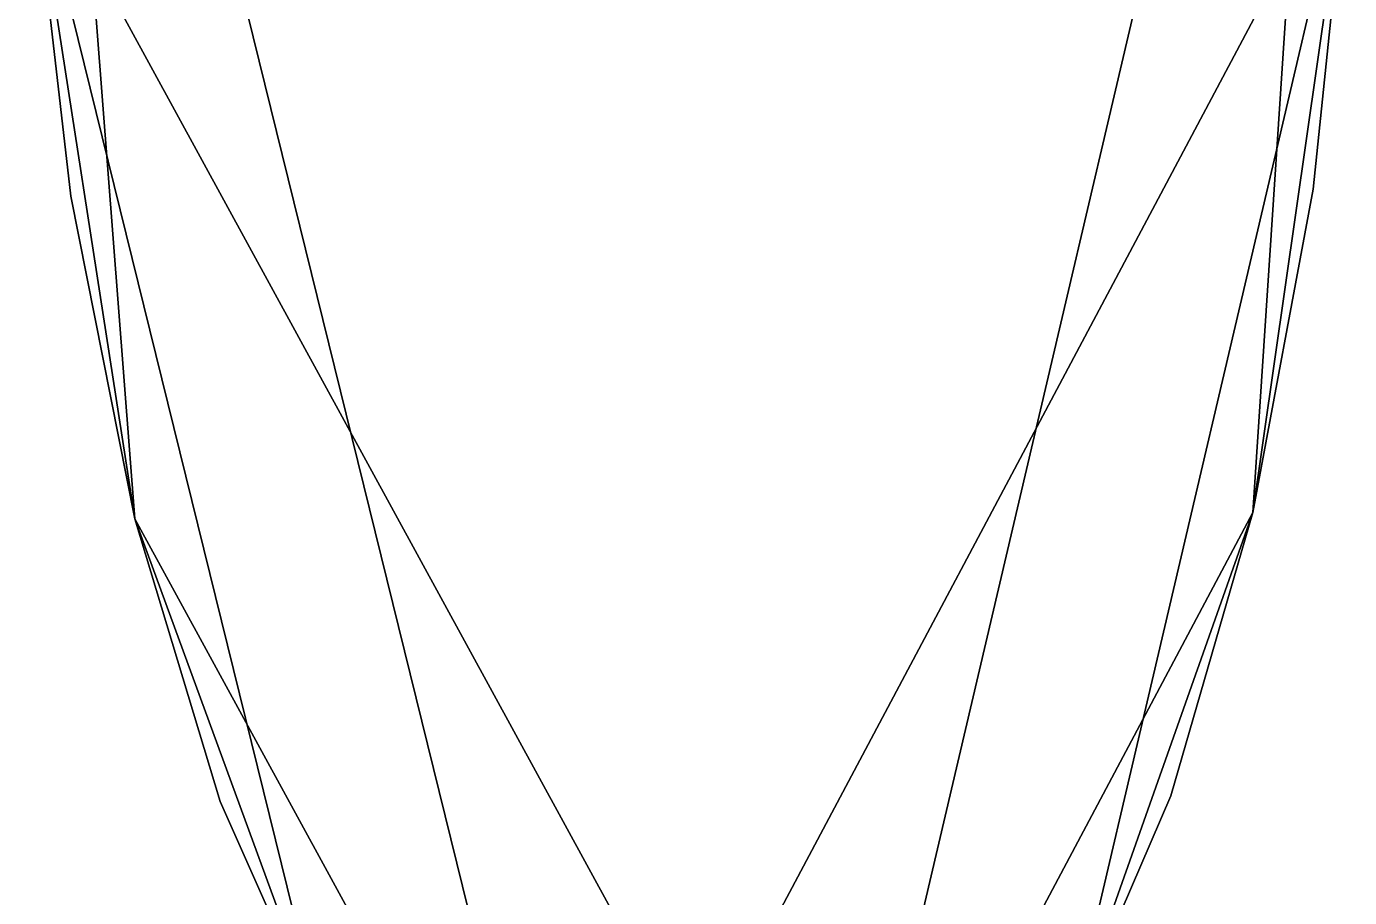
# Model space of a CAD drawing. Extents: x -2.81 to 2.84, y -2.77 to 2.75.
# Drawn here: x -0.459 to 0.427, y 0.549 to 1.132 of the extents above; entities that cross this region are included whole.
import ezdxf

# ---------------------------------------------------------------- set-up
doc = ezdxf.new("R2010")
doc.units = 0
doc.header["$MEASUREMENT"] = 0

msp = doc.modelspace()

# ---------------------------------------------------------------- linework, layer by layer
for points in [[(0.423877, 1.745244, 10.836338), (0.078685, 0.273411, 10.836338), (-0.45604, 1.252503, 10.836338)], [(0.423877, 1.745244, 10.836338), (0.362026, 0.806551, 10.836338), (0.078685, 0.273411, 10.836338)], [(0.423877, 1.745244, 10.836338), (0.426653, 1.257526, 10.836338), (0.362026, 0.806551, 10.836338)], [(-0.458816, 1.740221, 10.886338), (-0.45604, 1.252503, 10.886338), (-0.386284, 0.802292, 10.886338)], [(-0.458816, 1.740221, 10.886338), (-0.386284, 0.802292, 10.886338), (-0.096893, 0.272412, 10.886338)], [(-0.458816, 1.740221, 10.886338), (-0.096893, 0.272412, 10.886338), (0.426653, 1.257526, 10.886338)], [(-0.096893, 0.272412, 10.886338), (0.239836, 0.460976, 10.886338), (0.426653, 1.257526, 10.886338)], [(0.239836, 0.460976, 10.886338), (0.362026, 0.806551, 10.886338), (0.426653, 1.257526, 10.886338)], [(0.426653, 1.257526, 10.836338), (0.40238, 1.022893, 10.836338), (0.362026, 0.806551, 10.836338)], [(0.362026, 0.806551, 10.886338), (0.40238, 1.022893, 10.886338), (0.426653, 1.257526, 10.886338)], [(0.40238, 1.022893, 10.836338), (0.426653, 1.257526, 10.836338), (0.426653, 1.257526, 10.886338)], [(0.40238, 1.022893, 10.836338), (0.426653, 1.257526, 10.886338), (0.40238, 1.022893, 10.886338)], [(-0.386284, 0.802292, 10.836338), (-0.429098, 1.018161, 10.836338), (-0.45604, 1.252503, 10.836338)], [(-0.260169, 0.45813, 10.836338), (-0.386284, 0.802292, 10.836338), (-0.45604, 1.252503, 10.836338)], [(0.078685, 0.273411, 10.836338), (-0.260169, 0.45813, 10.836338), (-0.45604, 1.252503, 10.836338)], [(-0.45604, 1.252503, 10.886338), (-0.429098, 1.018161, 10.886338), (-0.386284, 0.802292, 10.886338)], [(-0.45604, 1.252503, 10.836338), (-0.429098, 1.018161, 10.836338), (-0.429098, 1.018161, 10.886338)], [(-0.45604, 1.252503, 10.836338), (-0.429098, 1.018161, 10.886338), (-0.45604, 1.252503, 10.886338)], [(0.362026, 0.806551, 10.836338), (0.40238, 1.022893, 10.836338), (0.40238, 1.022893, 10.886338)], [(0.362026, 0.806551, 10.836338), (0.40238, 1.022893, 10.886338), (0.362026, 0.806551, 10.886338)], [(-0.429098, 1.018161, 10.836338), (-0.386284, 0.802292, 10.836338), (-0.386284, 0.802292, 10.886338)], [(-0.429098, 1.018161, 10.836338), (-0.386284, 0.802292, 10.886338), (-0.429098, 1.018161, 10.886338)], [(0.362026, 0.806551, 10.836338), (0.239836, 0.460976, 10.836338), (0.078685, 0.273411, 10.836338)], [(0.362026, 0.806551, 10.836338), (0.307142, 0.616815, 10.836338), (0.239836, 0.460976, 10.836338)], [(0.239836, 0.460976, 10.886338), (0.307142, 0.616815, 10.886338), (0.362026, 0.806551, 10.886338)], [(0.307142, 0.616815, 10.836338), (0.362026, 0.806551, 10.836338), (0.362026, 0.806551, 10.886338)], [(0.307142, 0.616815, 10.836338), (0.362026, 0.806551, 10.886338), (0.307142, 0.616815, 10.886338)], [(-0.260169, 0.45813, 10.836338), (-0.329244, 0.613193, 10.836338), (-0.386284, 0.802292, 10.836338)], [(-0.386284, 0.802292, 10.886338), (-0.329244, 0.613193, 10.886338), (-0.260169, 0.45813, 10.886338)], [(-0.386284, 0.802292, 10.886338), (-0.260169, 0.45813, 10.886338), (-0.096893, 0.272412, 10.886338)], [(-0.386284, 0.802292, 10.836338), (-0.329244, 0.613193, 10.836338), (-0.329244, 0.613193, 10.886338)], [(-0.386284, 0.802292, 10.836338), (-0.329244, 0.613193, 10.886338), (-0.386284, 0.802292, 10.886338)], [(-0.329244, 0.613193, 10.836338), (-0.260169, 0.45813, 10.836338), (-0.260169, 0.45813, 10.886338)], [(-0.329244, 0.613193, 10.836338), (-0.260169, 0.45813, 10.886338), (-0.329244, 0.613193, 10.886338)], [(0.239836, 0.460976, 10.836338), (0.307142, 0.616815, 10.836338), (0.307142, 0.616815, 10.886338)], [(0.239836, 0.460976, 10.836338), (0.307142, 0.616815, 10.886338), (0.239836, 0.460976, 10.886338)]]:
    msp.add_3dface(points)

doc.saveas('drawing.dxf')
